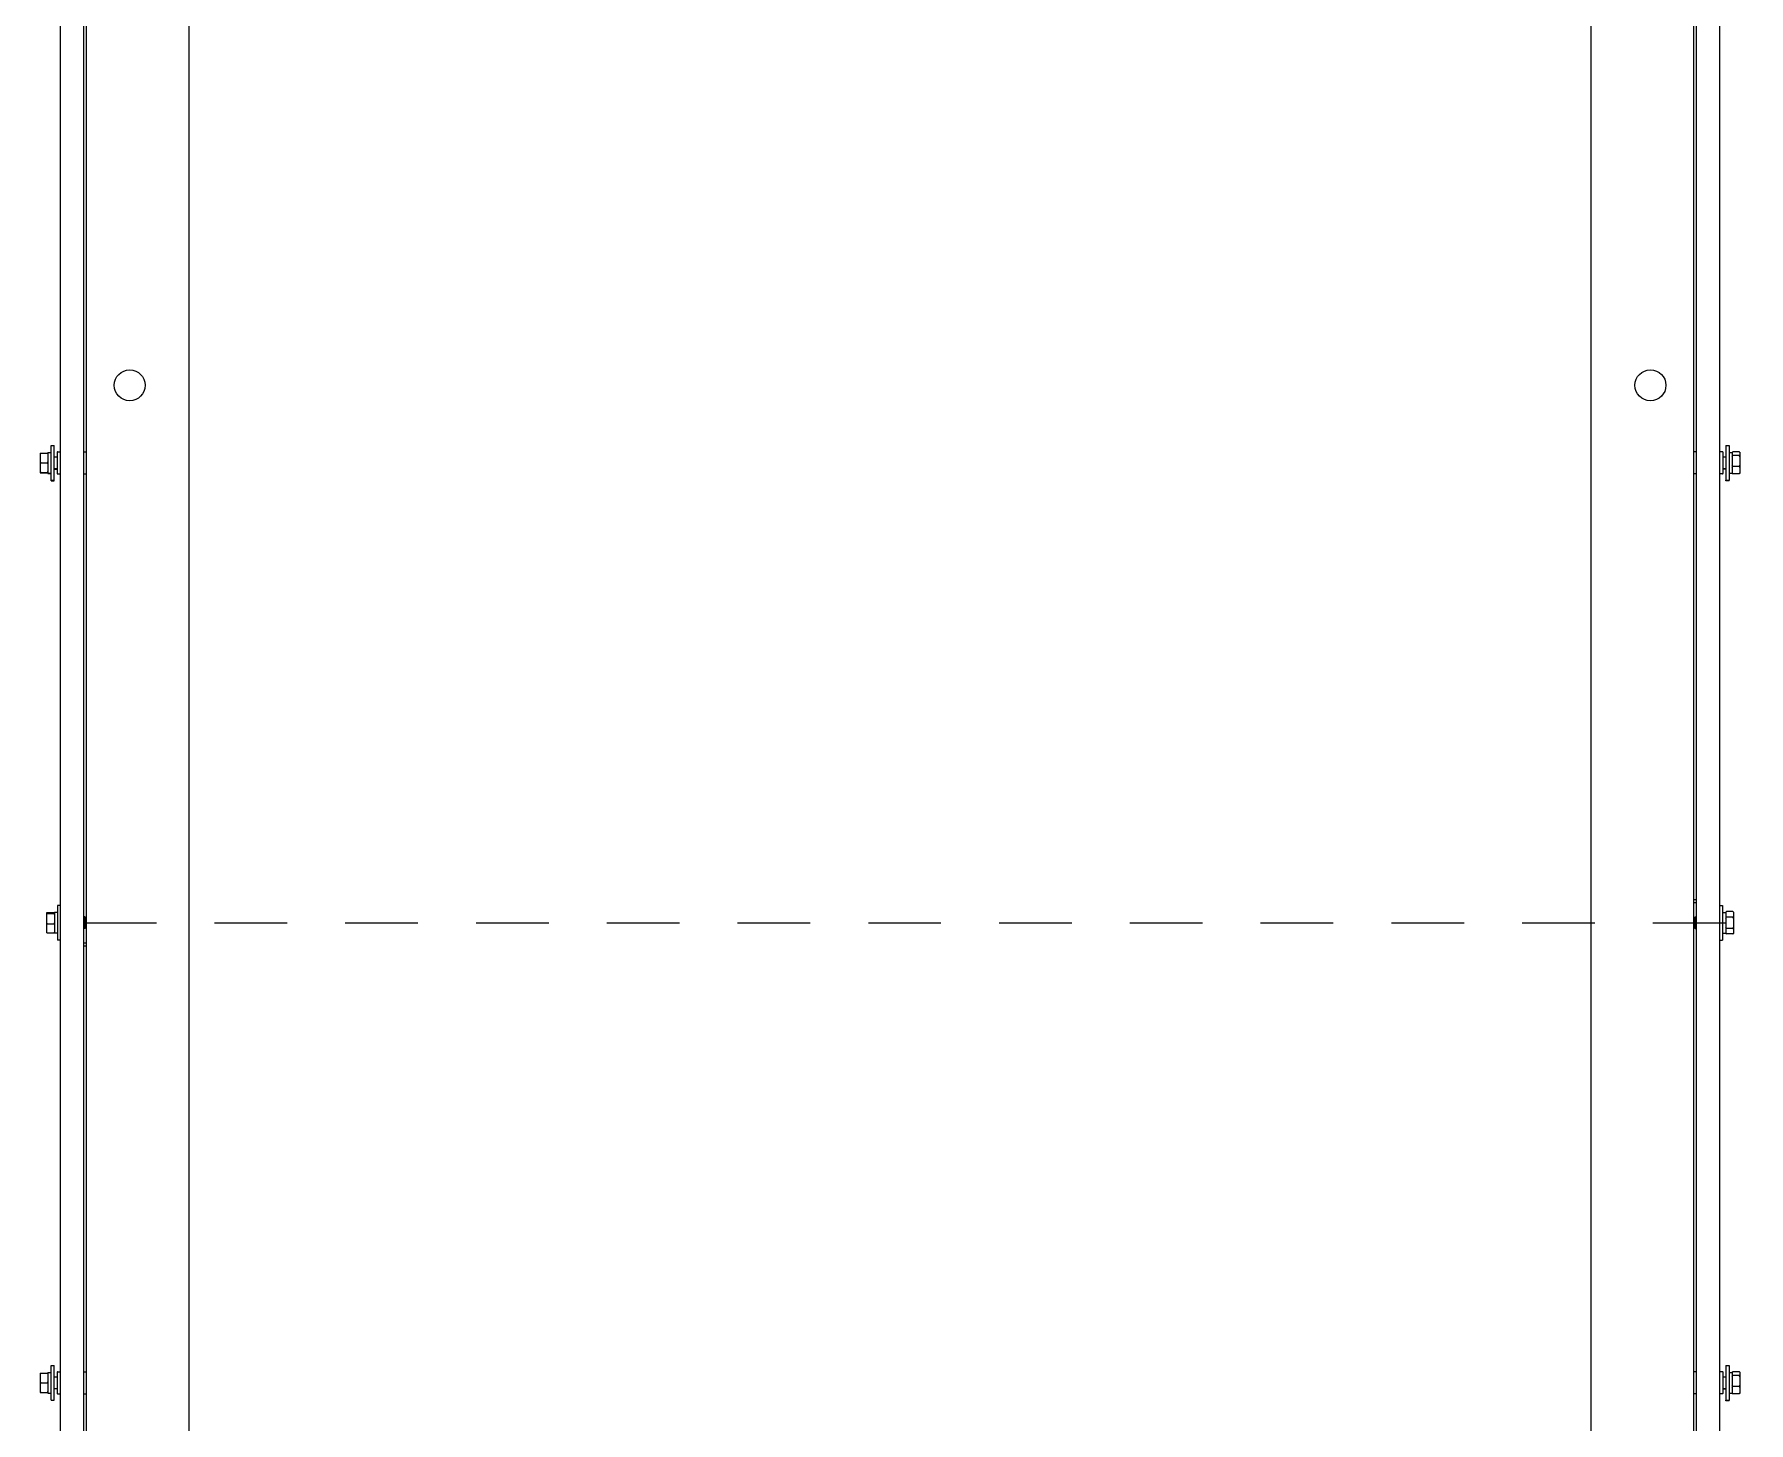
# Model space of a CAD drawing. Extents: x 61367 to 140945, y -1257 to 25588.
# Drawn here: x 71422 to 72307, y 9652 to 10369 of the extents above; entities that cross this region are included whole.
import ezdxf

# ---------------------------------------------------------------- set-up
doc = ezdxf.new("R2010")
doc.units = 0
doc.header["$MEASUREMENT"] = 0
doc.linetypes.add('CENTER', pattern=[50.8, 31.75, -6.35, 6.35, -6.35])
doc.linetypes.add('JIS_02_0.7', pattern=[1.35, 0.75, -0.6])
doc.layers.get('0').update_dxf_attribs({"linetype": 'CONTINUOUS'})
for name, color, linetype in [('2', 4, 'CENTER'), ('2401-01144-S-M6-16HWM_0', 7, 'CONTINUOUS'), ('4212-61099_0', 7, 'CONTINUOUS'), ('4212-61102_0', 7, 'CONTINUOUS'), ('4212-73674_0', 7, 'CONTINUOUS'), ('4212-88600_1_0', 7, 'CONTINUOUS')]:
    doc.layers.add(name, color=color, linetype=linetype)

# ---------------------------------------------------------------- blocks, each defined once
blk = doc.blocks.new('eyyu6y65ty')
at = {"layer": '2401-01144-S-M6-16HWM_0', "color": 7, "linetype": 'Continuous'}
for p, q in [((159819.77, 43634.81), (159819.77, 43624.81)), ((159819.77, 43634.81), (159823.77, 43634.81)), ((159823.77, 43635.16), (159823.77, 43624.46)), ((159823.77, 43635.16), (159825.37, 43635.16)), ((159825.37, 43620.81), (159825.37, 43638.81)), ((159825.37, 43638.81), (159826.97, 43638.81)), ((159826.97, 43620.81), (159826.97, 43638.81)), ((159826.97, 43632.81), (159828.47, 43632.81)), ((160688.47, 43632.81), (160689.97, 43632.81)), ((160689.97, 43638.81), (160691.57, 43638.81)), ((160689.97, 43638.81), (160689.97, 43620.81)), ((160691.57, 43638.81), (160691.57, 43620.81)), ((160691.57, 43635.16), (160693.17, 43635.16)), ((160693.17, 43635.27), (160693.17, 43624.35)), ((160696.87, 43635.49), (160693.47, 43635.49)), ((160696.87, 43633.54), (160693.47, 43633.54)), ((160697.17, 43635.27), (160697.17, 43624.35)), ((159819.77, 43624.81), (159819.77, 43624.56)), ((159819.77, 43624.81), (159823.77, 43624.81)), ((159819.77, 43624.56), (159823.77, 43624.56)), ((159820.07, 43629.81), (159823.47, 43629.81)), ((159823.77, 43624.46), (159823.77, 43624.21)), ((159823.77, 43624.46), (159825.37, 43624.46)), ((159823.77, 43624.21), (159825.37, 43624.21)), ((159826.97, 43626.81), (159828.47, 43626.81)), ((159826.97, 43626.56), (159828.47, 43626.56)), ((160688.47, 43626.81), (160689.97, 43626.81)), ((160689.97, 43626.56), (160688.47, 43626.56)), ((160691.57, 43624.46), (160693.17, 43624.46)), ((160693.17, 43624.21), (160691.57, 43624.21)), ((160693.17, 43624.21), (160693.17, 43624.35)), ((160696.87, 43627.86), (160693.47, 43627.86)), ((160696.87, 43624.13), (160693.47, 43624.13)), ((159825.37, 43620.56), (159825.37, 43620.81)), ((159825.37, 43620.81), (159826.97, 43620.81)), ((159825.37, 43620.56), (159826.97, 43620.56)), ((159826.97, 43620.56), (159826.97, 43620.81)), ((160689.97, 43620.81), (160691.57, 43620.81)), ((160689.97, 43620.56), (160689.97, 43620.81)), ((160691.57, 43620.56), (160689.97, 43620.56)), ((160691.57, 43620.56), (160691.57, 43620.81)), ((159828.67, 43401.31), (159828.67, 43383.31)), ((159830.27, 43401.31), (159828.67, 43401.31)), ((160686.67, 43401.31), (160688.27, 43401.31)), ((160688.27, 43401.31), (160688.27, 43383.31)), ((159823.07, 43397.49), (159823.07, 43387.13)), ((159823.37, 43397.55), (159826.77, 43397.55)), ((159823.37, 43397.03), (159826.77, 43397.03)), ((159823.37, 43391.79), (159826.77, 43391.79)), ((159827.07, 43397.66), (159827.07, 43386.96)), ((159828.67, 43397.66), (159827.07, 43397.66)), ((159842.87, 43395.31), (159842.27, 43395.31)), ((159843.07, 43395.11), (159842.87, 43395.31)), ((159842.87, 43389.31), (159842.87, 43395.31)), ((159843.07, 43389.51), (159843.07, 43395.11)), ((160673.87, 43395.11), (160674.07, 43395.31)), ((160673.87, 43395.11), (160673.87, 43389.51)), ((160674.07, 43395.31), (160674.67, 43395.31)), ((160674.07, 43395.31), (160674.07, 43389.31)), ((160688.27, 43397.66), (160689.87, 43397.66)), ((160689.87, 43397.78), (160690.17, 43398.08)), ((160689.87, 43397.78), (160689.87, 43386.84)), ((160693.57, 43398.08), (160690.17, 43398.08)), ((160693.57, 43395.2), (160690.17, 43395.2)), ((160693.57, 43398.08), (160693.87, 43397.78)), ((160693.87, 43397.78), (160693.87, 43386.84)), ((159823.37, 43387.07), (159826.77, 43387.07)), ((159828.67, 43386.96), (159827.07, 43386.96)), ((159830.27, 43383.31), (159828.67, 43383.31)), ((159842.87, 43389.31), (159842.27, 43389.31)), ((159843.07, 43389.51), (159842.87, 43389.31)), ((160673.87, 43389.51), (160674.07, 43389.31)), ((160674.07, 43389.31), (160674.67, 43389.31)), ((160686.67, 43383.31), (160688.27, 43383.31)), ((160688.27, 43386.96), (160689.87, 43386.96)), ((160689.87, 43386.84), (160690.17, 43386.54)), ((160693.57, 43389.42), (160690.17, 43389.42)), ((160693.57, 43386.54), (160690.17, 43386.54)), ((160693.57, 43386.54), (160693.87, 43386.84)), ((159825.37, 43145.81), (159825.37, 43163.81)), ((159825.37, 43163.81), (159826.97, 43163.81)), ((159826.97, 43145.81), (159826.97, 43163.81)), ((160689.97, 43163.81), (160691.57, 43163.81)), ((160689.97, 43163.81), (160689.97, 43145.81)), ((160691.57, 43163.81), (160691.57, 43145.81)), ((159819.77, 43159.81), (159819.77, 43149.81)), ((159819.77, 43159.81), (159823.77, 43159.81)), ((159820.07, 43154.81), (159823.47, 43154.81)), ((159823.77, 43160.16), (159823.77, 43149.46)), ((159823.77, 43160.16), (159825.37, 43160.16)), ((159826.97, 43157.81), (159828.47, 43157.81)), ((160688.47, 43157.81), (160689.97, 43157.81)), ((160691.57, 43160.16), (160693.17, 43160.16)), ((160693.17, 43160.27), (160693.17, 43149.35)), ((160696.87, 43160.49), (160693.47, 43160.49)), ((160696.87, 43158.54), (160693.47, 43158.54)), ((160696.87, 43152.86), (160693.47, 43152.86)), ((160697.17, 43160.27), (160697.17, 43149.35)), ((159819.77, 43149.81), (159823.77, 43149.81)), ((159823.77, 43149.46), (159825.37, 43149.46)), ((159825.37, 43145.81), (159826.97, 43145.81)), ((159826.97, 43151.81), (159828.47, 43151.81)), ((160688.47, 43151.81), (160689.97, 43151.81)), ((160689.97, 43151.56), (160688.47, 43151.56)), ((160689.97, 43145.81), (160691.57, 43145.81)), ((160689.97, 43145.56), (160689.97, 43145.81)), ((160691.57, 43145.56), (160689.97, 43145.56)), ((160691.57, 43149.46), (160693.17, 43149.46)), ((160693.17, 43149.21), (160691.57, 43149.21)), ((160691.57, 43145.56), (160691.57, 43145.81)), ((160693.17, 43149.21), (160693.17, 43149.35)), ((160696.87, 43149.13), (160693.47, 43149.13))]:
    blk.add_line(p, q, dxfattribs=at)
for centre, radius, start, end in [((159827.27, 43628.73), 8.32, 208.05482, 210.02121), ((159816.26, 43628.73), 8.32, 329.97879, 331.94518), ((160692.62, 43395.51), 3.56, 140.49876, 140.86355), ((160691.11, 43389.11), 3.56, 320.49875, 320.86355)]:
    blk.add_arc(centre, radius, start, end, dxfattribs=at)
for points in [[(159820.07, 43634.81), (159819.96, 43634.62), (159819.86, 43634.43), (159819.77, 43634.24)], [(159823.47, 43634.81), (159823.57, 43634.62), (159823.67, 43634.43), (159823.77, 43634.24)], [(160693.17, 43635.27), (160693.26, 43635.35), (160693.36, 43635.42), (160693.47, 43635.49)], [(160693.47, 43633.54), (160693.36, 43633.61), (160693.26, 43633.68), (160693.17, 43633.76)], [(160693.17, 43632.89), (160693.26, 43633.11), (160693.36, 43633.33), (160693.47, 43633.54)], [(160697.17, 43635.27), (160697.07, 43635.35), (160696.97, 43635.42), (160696.87, 43635.49)], [(160696.87, 43633.54), (160696.97, 43633.61), (160697.07, 43633.68), (160697.17, 43633.76)], [(160697.17, 43632.89), (160697.08, 43633.11), (160696.97, 43633.33), (160696.87, 43633.54)], [(159819.77, 43630.38), (159819.86, 43630.19), (159819.96, 43630), (159820.07, 43629.81)], [(159820.07, 43629.81), (159819.96, 43629.62), (159819.86, 43629.43), (159819.77, 43629.24)], [(159819.77, 43625.38), (159819.86, 43625.19), (159819.96, 43625), (159820.07, 43624.81)], [(159823.77, 43630.38), (159823.67, 43630.19), (159823.57, 43630), (159823.47, 43629.81)], [(159823.47, 43629.81), (159823.57, 43629.62), (159823.67, 43629.43), (159823.77, 43629.24)], [(159823.77, 43625.38), (159823.67, 43625.19), (159823.57, 43625), (159823.47, 43624.81)], [(160693.47, 43627.86), (160693.36, 43628.07), (160693.26, 43628.29), (160693.17, 43628.51)], [(160693.17, 43627.43), (160693.26, 43627.58), (160693.36, 43627.72), (160693.47, 43627.86)], [(160693.47, 43624.13), (160693.36, 43624.27), (160693.26, 43624.41), (160693.17, 43624.55)], [(160693.17, 43624.35), (160693.26, 43624.27), (160693.36, 43624.2), (160693.47, 43624.13)], [(160696.87, 43627.86), (160696.97, 43628.07), (160697.08, 43628.29), (160697.17, 43628.51)], [(160697.17, 43627.43), (160697.07, 43627.58), (160696.97, 43627.72), (160696.87, 43627.86)], [(160696.87, 43624.13), (160696.97, 43624.27), (160697.07, 43624.41), (160697.17, 43624.55)], [(160697.17, 43624.35), (160697.07, 43624.27), (160696.97, 43624.2), (160696.87, 43624.13)], [(159823.37, 43397.55), (159823.27, 43397.53), (159823.17, 43397.51), (159823.07, 43397.49)], [(159823.07, 43397.09), (159823.17, 43397.07), (159823.27, 43397.05), (159823.37, 43397.03)], [(159823.37, 43397.03), (159823.26, 43396.83), (159823.16, 43396.63), (159823.07, 43396.43)], [(159823.07, 43392.39), (159823.16, 43392.18), (159823.26, 43391.98), (159823.37, 43391.79)], [(159823.37, 43391.79), (159823.26, 43391.61), (159823.16, 43391.43), (159823.07, 43391.25)], [(159826.77, 43397.55), (159826.87, 43397.53), (159826.97, 43397.51), (159827.07, 43397.49)], [(159827.07, 43397.09), (159826.97, 43397.07), (159826.87, 43397.05), (159826.77, 43397.03)], [(159826.77, 43397.03), (159826.87, 43396.83), (159826.97, 43396.63), (159827.07, 43396.43)], [(159827.07, 43392.39), (159826.97, 43392.18), (159826.87, 43391.98), (159826.77, 43391.79)], [(159826.77, 43391.79), (159826.87, 43391.61), (159826.97, 43391.43), (159827.07, 43391.25)], [(160690.17, 43395.2), (160690.06, 43395.3), (160689.96, 43395.41), (160689.87, 43395.53)], [(160689.87, 43394.54), (160689.96, 43394.76), (160690.06, 43394.98), (160690.17, 43395.2)], [(160689.88, 43397.77), (160689.97, 43397.88), (160690.07, 43397.98), (160690.17, 43398.08)], [(160693.87, 43397.75), (160693.77, 43397.87), (160693.67, 43397.98), (160693.57, 43398.08)], [(160693.57, 43395.2), (160693.67, 43395.3), (160693.77, 43395.41), (160693.87, 43395.53)], [(160693.87, 43394.54), (160693.78, 43394.76), (160693.67, 43394.98), (160693.57, 43395.2)], [(159823.07, 43387.61), (159823.16, 43387.42), (159823.26, 43387.25), (159823.37, 43387.07)], [(159823.37, 43387.07), (159823.27, 43387.09), (159823.17, 43387.11), (159823.07, 43387.13)], [(159827.07, 43387.61), (159826.97, 43387.42), (159826.87, 43387.25), (159826.77, 43387.07)], [(159826.77, 43387.07), (159826.87, 43387.09), (159826.97, 43387.11), (159827.07, 43387.13)], [(160690.17, 43389.42), (160690.06, 43389.64), (160689.96, 43389.86), (160689.87, 43390.08)], [(160689.87, 43389.09), (160689.96, 43389.21), (160690.06, 43389.32), (160690.17, 43389.42)], [(160690.17, 43386.54), (160690.06, 43386.64), (160689.96, 43386.75), (160689.87, 43386.87)], [(160693.57, 43389.42), (160693.67, 43389.64), (160693.78, 43389.86), (160693.87, 43390.08)], [(160693.87, 43389.09), (160693.77, 43389.21), (160693.67, 43389.32), (160693.57, 43389.42)], [(160693.57, 43386.54), (160693.67, 43386.64), (160693.76, 43386.74), (160693.85, 43386.85)], [(159820.07, 43159.81), (159819.96, 43159.62), (159819.86, 43159.43), (159819.77, 43159.24)], [(159819.77, 43155.38), (159819.86, 43155.19), (159819.96, 43155), (159820.07, 43154.81)], [(159820.07, 43154.81), (159819.96, 43154.62), (159819.86, 43154.43), (159819.77, 43154.24)], [(159823.47, 43159.81), (159823.57, 43159.62), (159823.67, 43159.43), (159823.77, 43159.24)], [(159823.77, 43155.38), (159823.67, 43155.19), (159823.57, 43155), (159823.47, 43154.81)], [(159823.47, 43154.81), (159823.57, 43154.62), (159823.67, 43154.43), (159823.77, 43154.24)], [(160693.17, 43160.27), (160693.26, 43160.35), (160693.36, 43160.42), (160693.47, 43160.49)], [(160693.47, 43158.54), (160693.36, 43158.61), (160693.26, 43158.68), (160693.17, 43158.76)], [(160693.17, 43157.89), (160693.26, 43158.11), (160693.36, 43158.33), (160693.47, 43158.54)], [(160693.47, 43152.86), (160693.36, 43153.07), (160693.26, 43153.29), (160693.17, 43153.51)], [(160693.17, 43152.43), (160693.26, 43152.58), (160693.36, 43152.72), (160693.47, 43152.86)], [(160697.17, 43160.27), (160697.07, 43160.35), (160696.97, 43160.42), (160696.87, 43160.49)], [(160696.87, 43158.54), (160696.97, 43158.61), (160697.07, 43158.68), (160697.17, 43158.76)], [(160697.17, 43157.89), (160697.08, 43158.11), (160696.97, 43158.33), (160696.87, 43158.54)], [(160696.87, 43152.86), (160696.97, 43153.07), (160697.08, 43153.29), (160697.17, 43153.51)], [(160697.17, 43152.43), (160697.07, 43152.58), (160696.97, 43152.72), (160696.87, 43152.86)], [(159819.77, 43150.38), (159819.86, 43150.19), (159819.96, 43150), (159820.07, 43149.81)], [(159823.77, 43150.38), (159823.67, 43150.19), (159823.57, 43150), (159823.47, 43149.81)], [(160693.47, 43149.13), (160693.36, 43149.27), (160693.26, 43149.41), (160693.17, 43149.55)], [(160693.17, 43149.35), (160693.26, 43149.27), (160693.36, 43149.2), (160693.47, 43149.13)], [(160696.87, 43149.13), (160696.97, 43149.27), (160697.07, 43149.41), (160697.17, 43149.55)], [(160697.17, 43149.35), (160697.07, 43149.27), (160696.97, 43149.2), (160696.87, 43149.13)]]:
    blk.add_open_spline(points, degree=3, dxfattribs=at)
at = {"layer": '4212-61099_0', "color": 7, "linetype": 'Continuous'}
for p, q in [((159830.27, 42559.31), (159830.27, 44225.31)), ((159842.27, 42559.31), (159842.27, 44225.31)), ((160674.67, 44225.31), (160674.67, 42559.31)), ((160686.67, 44225.31), (160686.67, 42559.31))]:
    blk.add_line(p, q, dxfattribs=at)
at = {"layer": '4212-61102_0', "color": 7, "linetype": 'Continuous'}
for p, q in [((160673.47, 43404.31), (160674.67, 43404.31)), ((160673.47, 43402.81), (160674.67, 43402.81)), ((159843.47, 43381.81), (159842.27, 43381.81)), ((159843.47, 43380.31), (159842.27, 43380.31))]:
    blk.add_line(p, q, dxfattribs=at)
at = {"layer": '4212-73674_0', "color": 7, "linetype": 'Continuous'}
for p, q in [((159828.47, 43635.21), (159828.47, 43624.41)), ((159828.77, 43635.51), (159830.27, 43635.51)), ((159842.27, 43635.51), (159843.47, 43635.51)), ((160674.67, 43635.51), (160673.47, 43635.51)), ((160688.17, 43635.51), (160686.67, 43635.51)), ((160688.47, 43624.41), (160688.47, 43635.21)), ((159828.77, 43624.11), (159830.27, 43624.11)), ((159842.27, 43624.11), (159843.47, 43624.11)), ((160674.67, 43624.11), (160673.47, 43624.11)), ((160688.17, 43624.11), (160686.67, 43624.11)), ((159828.47, 43160.21), (159828.47, 43149.41)), ((159828.77, 43160.51), (159830.27, 43160.51)), ((159842.27, 43160.51), (159843.47, 43160.51)), ((160674.67, 43160.51), (160673.47, 43160.51)), ((160688.17, 43160.51), (160686.67, 43160.51)), ((160688.47, 43149.41), (160688.47, 43160.21)), ((159828.77, 43149.11), (159830.27, 43149.11)), ((159842.27, 43149.11), (159843.47, 43149.11)), ((160674.67, 43149.11), (160673.47, 43149.11)), ((160688.17, 43149.11), (160686.67, 43149.11))]:
    blk.add_line(p, q, dxfattribs=at)
for centre, start, end in [((159828.77, 43635.21), 90, 180), ((160688.17, 43635.21), 0, 90), ((159828.77, 43624.41), 180, 270), ((160688.17, 43624.41), 270, 0), ((159828.77, 43160.21), 90, 180), ((160688.17, 43160.21), 0, 90), ((159828.77, 43149.41), 180, 270), ((160688.17, 43149.41), 270, 0)]:
    blk.add_arc(centre, 0.3, start, end, dxfattribs=at)
at = {"layer": '4212-88600_1_0', "color": 7, "linetype": 'Continuous'}
for p, q in [((159843.47, 44224.81), (159843.47, 42559.81)), ((159896.47, 44224.81), (159896.47, 42559.81)), ((160620.47, 42559.81), (160620.47, 44224.81)), ((160673.47, 42559.81), (160673.47, 44224.81))]:
    blk.add_line(p, q, dxfattribs=at)
for centre in [(159865.97, 43669.81), (160650.97, 43669.81)]:
    blk.add_circle(centre, 8, dxfattribs=at)
blk = doc.blocks.new('etry56t54te4')
blk.add_blockref('eyyu6y65ty', (0, 0))

msp = doc.modelspace()

# ---------------------------------------------------------------- linework, layer by layer
at = {"layer": '2', "color": 1, "linetype": 'JIS_02_0.7', "ltscale": 50}
msp.add_line((68005.456, 9910.072), (80352.464, 9910.072), dxfattribs=at)

# ---------------------------------------------------------------- block references
msp.add_blockref('etry56t54te4', (-88394.302, -33482.227))

doc.saveas('drawing.dxf')
